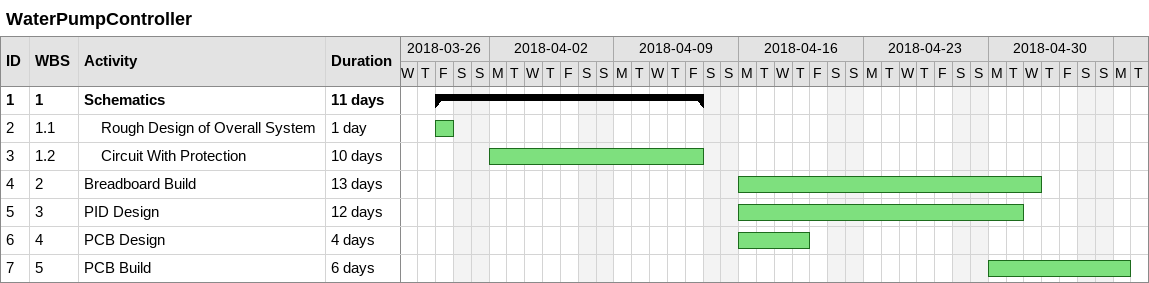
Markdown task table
WaterPumpController

| ID | WBS | Task | Duration | Start | Finish |
|---|---|---|---|---|---|
| 1 | 1 | **Schematics** | 11d | 2018-03-30 | 2018-04-13 |
| 2 | 1.1 | Rough Design of Overall System | 1d | 2018-03-30 | 2018-03-30 |
| 3 | 1.2 | Circuit With Protection | 10d | 2018-04-02 | 2018-04-13 |
| 4 | 2 | Breadboard Build | 13d | 2018-04-16 | 2018-05-02 |
| 5 | 3 | PID Design | 12d | 2018-04-16 | 2018-05-01 |
| 6 | 4 | PCB Design | 4d | 2018-04-16 | 2018-04-19 |
| 7 | 5 | PCB Build | 6d | 2018-04-30 | 2018-05-07 |
